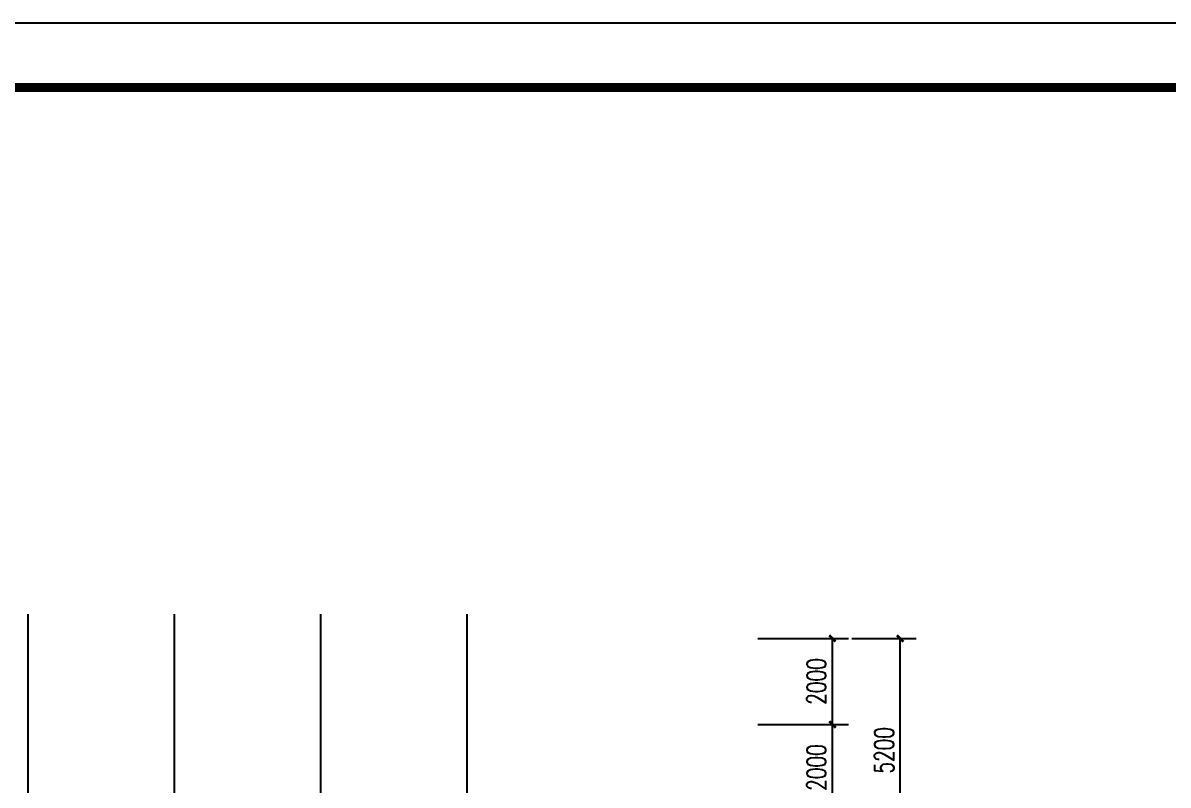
# Model space of a CAD drawing. Extents: x -59851 to 653804, y -249523 to 437614.
# Drawn here: x 352334 to 378941, y 419880 to 437588 of the extents above; entities that cross this region are included whole.
import ezdxf
from ezdxf.enums import TextEntityAlignment as Align

# ---------------------------------------------------------------- set-up
doc = ezdxf.new("R2010")
doc.units = 0
doc.header["$LTSCALE"] = 1000
doc.header["$MEASUREMENT"] = 0
for name, color, linetype in [('A-第三道尺寸线', 105, 'Continuous'), ('DOTE', 16, 'Continuous'), ('LABEL_FIXBOX_PM', 7, 'Continuous'), ('LABEL_TXT_PM', 1, 'Continuous'), ('PUB_DIM', 3, 'Continuous')]:
    doc.layers.add(name, color=color, linetype=linetype)
doc.styles.add('_TCH_DIM_T3', font='SIMPLEX.shx', dxfattribs={"width": 0.705882, "bigfont": 'GBCBIG.shx'})
doc.styles.add('LABEL_TXT_PM', font='pm_njadri_romans1.shx', dxfattribs={"width": 0.7, "bigfont": 'pm_njadri_hztxt.shx'})
doc.dimstyles.new('_TCH_ARCH&&150', dxfattribs={"dimtxt": 446.25, "dimasz": 150, "dimexe": 375, "dimexo": 450, "dimgap": 150, "dimtad": 1, "dimdec": 0, "dimzin": 0, "dimdsep": 46, "dimtxsty": '_TCH_DIM_T3', "dimblk": 'ARCHTICK', "dimcen": 0.09, "dimclrt": 7, "dimazin": 2, "dimtfac": 1, "dimtdec": 0, "dimtix": 1, "dimtmove": 2, "dimatfit": 3, "dimfxl": 0, "dimtolj": 1, "dimtzin": 0, "dimarcsym": 0})

# ---------------------------------------------------------------- blocks, each defined once
blk = doc.blocks.new('PMSheet_A1_20150113_5-3892016032414355901')
at = {"layer": 'LABEL_FIXBOX_PM'}
blk.add_lwpolyline([(0, 594), (841, 594), (841, 0), (0, 0)], close=True, dxfattribs=at)
at = {"layer": 'LABEL_FIXBOX_PM', "const_width": 1.4}
blk.add_lwpolyline([(831, 584), (25, 584), (25, 10), (831, 10)], close=True, dxfattribs=at)
at = {"layer": 'LABEL_TXT_PM', "style": 'LABEL_TXT_PM'}
for tag, height, width, p in [('修改图应说明理由', 4.5, 0.7, (788.35, 468.8)), ('出图章签名', 4.5, 0.7, (759.46, 338.09)), ('建设单位_U01', 4.5, 0.7, (800.9, 212.14)), ('建设单位', 4.5, 0.7, (800.9, 210.2)), ('建设单位_D01', 4.5, 0.7, (800.9, 207.4)), ('项目名称_U01', 4.5, 0.7, (800.9, 200.42)), ('项目名称', 4.5, 0.7, (800.9, 198.19)), ('项目名称_D01', 4.5, 0.7, (800.9, 195.3)), ('设计编号', 4.5, 0.6, (780.76, 187.9)), ('分项号', 4.5, 0.6, (820.26, 188)), ('项目经理', 4.5, 0.7, (780.26, 172)), ('项目经理签名', 4.5, 0.7, (810.18, 172.26)), ('审定', 4.5, 0.7, (780.26, 163.9)), ('审定签名', 4.5, 0.7, (810.18, 164.16)), ('审核', 4.5, 0.7, (780.26, 156)), ('审核签名', 4.5, 0.7, (810.18, 156.26)), ('项目负责', 4.5, 0.7, (780.26, 148)), ('项目负责签名', 4.5, 0.7, (810.18, 148.26)), ('专业负责', 4.5, 0.7, (780.26, 140)), ('专业负责签名', 4.5, 0.7, (810.18, 140.26)), ('校对', 4.5, 0.7, (780.26, 131.9)), ('校对签名', 4.5, 0.7, (810.18, 132.16)), ('设计', 4.5, 0.7, (780.26, 124)), ('设计签名', 4.5, 0.7, (810.18, 124.26)), ('绘制', 4.5, 0.7, (780.26, 115.9)), ('绘制签名', 4.5, 0.7, (810.18, 116.16)), ('方案_01签名', 4.5, 0.7, (810.18, 96.16)), ('方案_01', 4.5, 0.7, (780.26, 95.9)), ('方案_02', 4.5, 0.7, (780.26, 87.9)), ('方案_02签名', 4.5, 0.7, (810.18, 88.16)), ('方案_03签名', 4.5, 0.7, (810.2, 80.16)), ('方案_03', 4.5, 0.7, (780.29, 79.9)), ('方案_04', 4.5, 0.7, (780.26, 71.9)), ('方案_04签名', 4.5, 0.7, (810.18, 72.16)), ('图名_U02', 4.5, 0.7, (790.5, 60.2)), ('图名_U01', 4.5, 0.7, (790.5, 54.2)), ('图名', 4.5, 0.7, (790.5, 47.96)), ('图名_D01', 4.5, 0.7, (790.5, 42.4)), ('图名_D02', 4.5, 0.7, (790.5, 37)), ('图号', 3.5, 0.7, (760.97, 20.95)), ('图档号', 3.5, 0.7, (781.1, 20.95)), ('日期', 3.5, 0.7, (801.07, 20.95)), ('版本号', 3.5, 0.7, (820.27, 20.95))]:
    blk.add_attdef(tag, text='', height=height, dxfattribs=dict(at, width=width)).set_placement(p, align=Align.CENTER)
blk = doc.blocks.new('_ArchTick')
at = {"color": 0, "linetype": 'ByBlock', "const_width": 0.4}
blk.add_lwpolyline([(-0.5, -0.5), (0.5, 0.5)], dxfattribs=at)
blk = doc.blocks.new('*D4191')
at = {"layer": 'Defpoints', "color": 0, "transparency": 16777216}
for p in [(371142, 423288), (372716, 423288), (371142, 418088)]:
    blk.add_point(p, dxfattribs=at)
at = {"layer": 'PUB_DIM', "color": 0, "lineweight": -2, "transparency": 16777216}
for p, q in [((371592, 423288), (373091, 423288)), ((372716, 418088), (372716, 423288)), ((371592, 418088), (373091, 418088))]:
    blk.add_line(p, q, dxfattribs=at)
at = {"layer": 'PUB_DIM', "color": 0, "lineweight": -2, "transparency": 16777216, "xscale": 150, "yscale": 150, "zscale": 150}
for p, rotation in [((372716, 423288), 90), ((372716, 418088), 270)]:
    blk.add_blockref('_ArchTick', p, dxfattribs=dict(at, rotation=rotation))
at = {"layer": 'PUB_DIM', "color": 7, "transparency": 16777216, "insert": (372342, 420688), "char_height": 446.2, "attachment_point": 5, "rotation": 90, "style": '_TCH_DIM_T3'}
blk.add_mtext('\\A1;5200', dxfattribs=at)
blk = doc.blocks.new('*D4268')
at = {"layer": 'A-第三道尺寸线', "color": 0, "lineweight": -2, "transparency": 16777216}
for p, q in [((369405, 421288), (371517, 421288)), ((371142, 419288), (371142, 421288)), ((369405, 419288), (371517, 419288))]:
    blk.add_line(p, q, dxfattribs=at)
at = {"layer": 'Defpoints', "color": 0, "transparency": 16777216}
for p in [(368955, 421288), (371142, 421288), (368955, 419288)]:
    blk.add_point(p, dxfattribs=at)
at = {"layer": 'A-第三道尺寸线', "color": 0, "lineweight": -2, "transparency": 16777216, "xscale": 150, "yscale": 150, "zscale": 150}
for p, rotation in [((371142, 421288), 90), ((371142, 419288), 270)]:
    blk.add_blockref('_ArchTick', p, dxfattribs=dict(at, rotation=rotation))
at = {"layer": 'A-第三道尺寸线', "color": 7, "transparency": 16777216, "insert": (370769, 420288), "char_height": 446.2, "attachment_point": 5, "rotation": 90, "style": '_TCH_DIM_T3'}
blk.add_mtext('\\A1;2000', dxfattribs=at)
blk = doc.blocks.new('*D4269')
at = {"layer": 'A-第三道尺寸线', "color": 0, "lineweight": -2, "transparency": 16777216}
for p, q in [((369405, 423288), (371517, 423288)), ((371142, 421288), (371142, 423288)), ((369405, 421288), (371517, 421288))]:
    blk.add_line(p, q, dxfattribs=at)
at = {"layer": 'Defpoints', "color": 0, "transparency": 16777216}
for p in [(368955, 423288), (371142, 423288), (368955, 421288)]:
    blk.add_point(p, dxfattribs=at)
at = {"layer": 'A-第三道尺寸线', "color": 0, "lineweight": -2, "transparency": 16777216, "xscale": 150, "yscale": 150, "zscale": 150}
for p, rotation in [((371142, 423288), 90), ((371142, 421288), 270)]:
    blk.add_blockref('_ArchTick', p, dxfattribs=dict(at, rotation=rotation))
at = {"layer": 'A-第三道尺寸线', "color": 7, "transparency": 16777216, "insert": (370769, 422288), "char_height": 446.2, "attachment_point": 5, "rotation": 90, "style": '_TCH_DIM_T3'}
blk.add_mtext('\\A1;2000', dxfattribs=at)

msp = doc.modelspace()

# ---------------------------------------------------------------- linework, layer by layer
at = {"layer": 'DOTE'}
for p, q in [((352448.6, 423848.2), (352448.6, 363523.9)), ((355848.6, 423848.2), (355848.6, 363523.9)), ((359248.6, 423848.2), (359248.6, 363523.9)), ((362648.6, 423848.2), (362648.6, 363523.9))]:
    msp.add_line(p, q, dxfattribs=at)

# ---------------------------------------------------------------- block references
at = {"xscale": 150, "yscale": 150, "zscale": 150}
msp.add_blockref('PMSheet_A1_20150113_5-3892016032414355901', (275327.5, 348488), dxfattribs=at)

# ---------------------------------------------------------------- dimensions: what is measured, and where the dimension line sits
at = {"layer": 'A-第三道尺寸线'}
for p1, p2, picture, middle in [((368954.7, 421287.8), (368954.7, 423287.8), '*D4269', (370769.1, 422287.8)), ((368954.7, 419287.8), (368954.7, 421287.8), '*D4268', (370769.1, 420287.8))]:
    dim = msp.add_aligned_dim(p1=p1, p2=p2, distance=-2187.5, dimstyle='_TCH_ARCH&&150', dxfattribs=at)
    dim.commit()
    dim.dimension.update_dxf_attribs({"geometry": picture, "text_midpoint": middle})
at = {"layer": 'PUB_DIM'}
dim = msp.add_aligned_dim(p1=(371142.3, 418087.8), p2=(371142.3, 423287.8), distance=-1573.3, dimstyle='_TCH_ARCH&&150', dxfattribs=at)
dim.commit()
dim.dimension.update_dxf_attribs({"geometry": '*D4191', "text_midpoint": (372342.4, 420687.8)})

doc.saveas('drawing.dxf')
